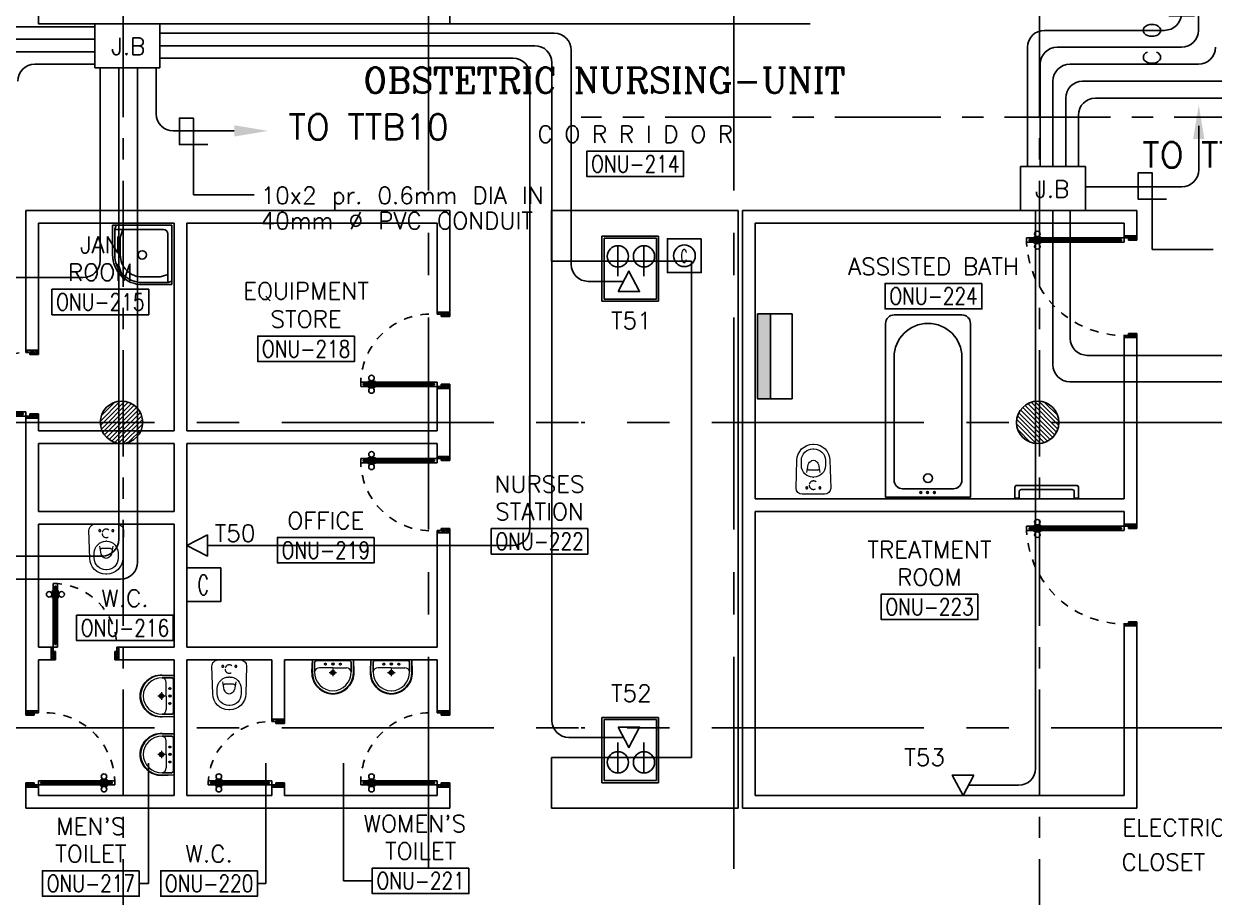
# Model space of a CAD drawing. Extents: x -0.3 to 92.6, y -1.1 to 78.4.
# Drawn here: x 17.31 to 31.34, y 14.55 to 24.85 of the extents above; entities that cross this region are included whole.
import ezdxf
from ezdxf.enums import TextEntityAlignment as Align

# ---------------------------------------------------------------- set-up
doc = ezdxf.new("R2010")
doc.units = 0
doc.header["$MEASUREMENT"] = 0
for name, pattern in [('CENTER', [2, 1.25, -0.25, 0.25, -0.25]), ('CENTERX2', [4, 2.5, -0.5, 0.5, -0.5]), ('DASHED', [0.75, 0.5, -0.25]), ('HIDDEN', [0.375, 0.25, -0.125]), ('HIDDEN2', [0.1875, 0.125, -0.0625])]:
    doc.linetypes.add(name, pattern=pattern)
doc.layers.get('0').update_dxf_attribs({"color": 11, "linetype": 'CONTINUOUS'})
for name, color, linetype in [('A-FUR-ACCES', 11, 'CONTINUOUS'), ('AXES', 11, 'CENTERX2'), ('AXES1', 11, 'CENTER'), ('COL', 11, 'CONTINUOUS'), ('COUNTER', 11, 'CONTINUOUS'), ('DOOR', 11, 'CONTINUOUS'), ('E-CO', 6, 'CONTINUOUS'), ('E-SOCKETS', 4, 'CONTINUOUS'), ('E-TEL', 4, 'CONTINUOUS'), ('E-TEXT', 2, 'CONTINUOUS'), ('E-WIRE', 4, 'CONTINUOUS'), ('FIX', 11, 'CONTINUOUS'), ('HAT', 11, 'CONTINUOUS'), ('RM-BOX', 11, 'CONTINUOUS'), ('RM-IND', 11, 'CONTINUOUS'), ('RM-NAME', 11, 'CONTINUOUS'), ('RM-NO', 11, 'CONTINUOUS'), ('WALL', 11, 'CONTINUOUS')]:
    doc.layers.add(name, color=color, linetype=linetype)
doc.styles.add('ROMANC', font='romanc', dxfattribs={"height": 0.1})
doc.styles.add('ROMANS', font='ROMANS.shx', dxfattribs={"width": 0.6})
doc.styles.get("Standard").update_dxf_attribs({"font": 'TXT.shx'})

# ---------------------------------------------------------------- blocks, each defined once
blk = doc.blocks.new('RM1')
at = {"layer": 'RM-BOX'}
blk.add_lwpolyline([(570, -200), (-570, -200), (-570, -500), (570, -500)], close=True, dxfattribs=at)
at = {"layer": 'RM-NAME', "style": 'ROMANS'}
for tag, p in [('ROOMNAME1', (0, 324)), ('ROOMNAME2', (0, 0))]:
    blk.add_attdef(tag, text='', height=200, dxfattribs=at).set_placement(p, align=Align.MIDDLE)
at = {"layer": 'RM-NO', "style": 'ROMANS', "width": 0.8}
blk.add_attdef('ROOMNO', text='', height=200, dxfattribs=at).set_placement((0, -350), align=Align.MIDDLE)
blk = doc.blocks.new('WC1')
at = {"layer": 'FIX', "lineweight": 20}
for p, q in [((-210, 204), (-538, 194)), ((-475, 141), (-538, 141)), ((-727, 5), (-727, -5)), ((-674, 5), (-674, -5)), ((-534, 24), (-540, 0)), ((-540, 0), (-534, -24)), ((-395, 76), (-490, 60)), ((-339, 5), (-339, -5)), ((-137, 0), (-137, 131)), ((-137, -131), (-137, 0)), ((-490, -60), (-395, -76)), ((-538, -141), (-475, -141)), ((-538, -194), (-210, -204)), ((-213, -204), (-210, -204))]:
    blk.add_line(p, q, dxfattribs=at)
at = {"layer": 'FIX', "linetype": 'Continuous', "lineweight": 20}
blk.add_line((-420, -47), (-420, 45), dxfattribs=at)
at = {"layer": 'FIX', "linetype": 'HIDDEN2', "lineweight": 20, "ltscale": 0.3}
blk.add_circle((-245, 0), 49.8, dxfattribs=at)
at = {"layer": 'FIX', "linetype": 'HIDDEN', "lineweight": 20, "ltscale": 0.05}
for centre in [(-213, 78), (-213, -77)]:
    blk.add_circle(centre, 11.6, dxfattribs=at)
at = {"layer": 'FIX', "lineweight": 20}
for centre, radius, start, end in [((-538, 5), 189, 90, 180), ((-538, 5), 136, 90, 180), ((-475, 5), 136, 360, 90), ((-210, 131), 73, 360, 90), ((-473, -7), 68.2, 128.9242, 152.8468), ((-464, -18), 82, 108.496, 128.9242), ((-538, -5), 189, 180, 270), ((-538, -5), 136, 180, 270), ((-473, 7), 68.2, 207.1532, 231.0758), ((-464, 18), 82, 231.0758, 251.504), ((-475, -5), 136, 270, 0), ((-210, -131), 73, 270, 0)]:
    blk.add_arc(centre, radius, start, end, dxfattribs=at)
at = {"layer": 'FIX', "linetype": 'Continuous', "lineweight": 20}
for centre, start, end in [((-443, 46), 357.6662, 91.6121), ((-442, -46), 268.3879, 2.3338)]:
    blk.add_arc(centre, 22.3, start, end, dxfattribs=at)
blk = doc.blocks.new('DOOR100')
at = {"layer": 'DOOR', "color": 0, "linetype": 'ByBlock'}
for p, q in [((-76, 1251), (-76, 1301)), ((-76, 1301), (-26, 1301)), ((-26, 1301), (-76, 1301)), ((-59, 1251), (-59, 1271)), ((-43, 1271), (-59, 1271)), ((-43, 1251), (-43, 1271)), ((-26, 1251), (-26, 1301)), ((-92, 1206), (-92, 1141)), ((-83, 1206), (-92, 1206)), ((-83, 1141), (-92, 1141)), ((-83, 1129), (-83, 1219)), ((-76, 1219), (-83, 1219)), ((-83, 1206), (-83, 1141)), ((-76, 1129), (-83, 1129)), ((-59, 1251), (-76, 1251)), ((-26, 1251), (-43, 1251)), ((-26, 1219), (-19, 1219)), ((-26, 1129), (-19, 1129)), ((-19, 1129), (-19, 1219)), ((-19, 1206), (-19, 1141)), ((-19, 1206), (-10, 1206)), ((-19, 1141), (-10, 1141)), ((-10, 1206), (-10, 1141)), ((-1201, 0), (-1201, 150)), ((-1201, 150), (-1176, 150)), ((-1201, 150), (-1201, 0)), ((-1176, 150), (-1176, 100)), ((-76, 200), (-59, 200)), ((-76, 150), (-76, 200)), ((-76, 150), (-26, 150)), ((-59, 200), (-59, 180)), ((-59, 180), (-43, 180)), ((-43, 200), (-26, 200)), ((-43, 180), (-43, 200)), ((-26, 200), (-26, 150)), ((-1, 150), (-26, 150)), ((-26, 150), (-26, 100)), ((-1, 150), (-1, 0)), ((-1151, 0), (-1201, 0)), ((-1176, 100), (-1151, 100)), ((-1151, 100), (-1151, 0)), ((-51, 100), (-51, 0)), ((-26, 100), (-51, 100)), ((-51, 0), (-1, 0))]:
    blk.add_line(p, q, dxfattribs=at)
at = {"layer": 'DOOR', "linetype": 'ByBlock'}
for p, q in [((-76, 1251), (-76, 200)), ((-59, 200), (-59, 1251)), ((-43, 200), (-43, 1251)), ((-26, 200), (-26, 1251))]:
    blk.add_line(p, q, dxfattribs=at)
at = {"layer": 'DOOR', "color": 9, "linetype": 'ByBlock'}
for p, q in [((-1151, 0), (-1201, 114)), ((-1151, 0), (-1201, 40)), ((-1151, 0), (-1164, 100)), ((-51, 0), (-1, 114)), ((-51, 0), (-38, 100)), ((-51, 0), (-1, 40))]:
    blk.add_line(p, q, dxfattribs=at)
at = {"layer": 'DOOR', "color": 0, "linetype": 'ByBlock'}
for centre in [(-125, 1174), (22, 1174)]:
    blk.add_circle(centre, 32.4, dxfattribs=at)
at = {"layer": 'DOOR', "linetype": 'HIDDEN', "ltscale": 0.5}
blk.add_arc((-27, 152), 1149, 89.961, 180.0931, dxfattribs=at)
at = {"layer": 'DOOR', "color": 9, "linetype": 'ByBlock'}
for centre, radius, start, end in [((-1151, 0), 154, 103.7142, 108.8947), ((-51, 0), 154, 71.1053, 76.2858), ((-1151, 0), 134, 100.72, 111.8402), ((-1151, 0), 94.4, 90, 121.9818), ((-1151, 0), 74.4, 90, 132.2236), ((-1151, 0), 54.4, 90, 156.7926), ((-1151, 0), 34.4, 90, 180), ((-1151, 0), 14.4, 90, 180), ((-51, 0), 94.4, 58.0182, 90), ((-51, 0), 74.4, 47.7764, 90), ((-51, 0), 54.4, 23.2074, 90), ((-51, 0), 34.4, 0, 90), ((-51, 0), 14.4, 0, 90), ((-51, 0), 134, 68.1598, 79.28), ((-51, 0), 114, 64.0838, 77.3774)]:
    blk.add_arc(centre, radius, start, end, dxfattribs=at)
blk = doc.blocks.new('LAV1')
at = {"layer": 'FIX', "linetype": 'ByBlock', "ltscale": 0.3}
for p, q in [((-280, 210), (-275, 50)), ((-245, 210), (-245, 85)), ((245, 210), (245, 85)), ((280, 210), (275, 50)), ((0, 60), (-220, 60)), ((0, 60), (220, 60))]:
    blk.add_line(p, q, dxfattribs=at)
at = {"layer": 'FIX', "linetype": 'Continuous', "lineweight": 20}
for p, q in [((-275, 210), (-275, 50)), ((275, 210), (275, 50)), ((0, 50), (-275, 50)), ((0, 50), (-252, 50)), ((0, 155), (-181, 155)), ((0, 155), (181, 155)), ((0, 50), (275, 50)), ((0, 50), (252, 50))]:
    blk.add_line(p, q, dxfattribs=at)
at = {"layer": 'FIX', "linetype": 'DASHED', "lineweight": 20, "ltscale": 0.05}
for p, q in [((50, 220), (-50, 220)), ((0, 170), (0, 270)), ((0, 170), (0, 270))]:
    blk.add_line(p, q, dxfattribs=at)
at = {"layer": 'FIX', "lineweight": 20}
for p, q in [((16, 107), (-15, 107)), ((0, 92), (0, 123))]:
    blk.add_line(p, q, dxfattribs=at)
for centre, radius in [((0, 220), 29.5), ((0, 220), 22.5), ((0, 107), 15.5)]:
    blk.add_circle(centre, radius, dxfattribs=at)
at = {"layer": 'FIX', "linetype": 'HIDDEN', "lineweight": 20, "ltscale": 0.05}
for centre in [(-100, 107), (100, 107)]:
    blk.add_circle(centre, 12.4, dxfattribs=at)
at = {"layer": 'FIX', "linetype": 'ByBlock', "ltscale": 0.3}
for centre, radius, start, end in [((7, 220), 287, 91.3776, 182.0064), ((-7, 220), 287, 357.9936, 88.6224), ((-220, 85), 24.9, 179.7021, 269.9486), ((220, 85), 24.9, 270.0514, 0.2979)]:
    blk.add_arc(centre, radius, start, end, dxfattribs=at)
at = {"layer": 'FIX', "linetype": 'Continuous', "lineweight": 20}
for centre, radius, start, end in [((8, 217), 283, 91.6988, 181.351), ((-8, 217), 283, 358.649, 88.3012), ((8, 212), 253, 91.7328, 180.4884), ((-8, 212), 253, 359.5116, 88.2672), ((-179, 222), 66.9, 190.2006, 268.0786), ((179, 222), 66.9, 271.9214, 349.7994)]:
    blk.add_arc(centre, radius, start, end, dxfattribs=at)
blk = doc.blocks.new('DOOR90')
at = {"layer": 'DOOR', "linetype": 'ByBlock'}
for p, q in [((0, 0), (-150, 0)), ((-200, -25), (-1000, -25)), ((-200, -42), (-1000, -42)), ((-200, -58), (-1000, -58)), ((-1000, -75), (-200, -75))]:
    blk.add_line(p, q, dxfattribs=at)
at = {"layer": 'DOOR', "color": 0, "linetype": 'ByBlock'}
for p, q in [((-150, 0), (-150, -25)), ((-150, 0), (0, 0)), ((0, -50), (0, 0)), ((-1050, -25), (-1050, -75)), ((-1050, -75), (-1050, -25)), ((-1000, -25), (-1050, -25)), ((-1000, -75), (-1050, -75)), ((-1020, -42), (-1020, -58)), ((-1000, -42), (-1020, -42)), ((-1000, -58), (-1020, -58)), ((-1000, -25), (-1000, -42)), ((-1000, -58), (-1000, -75)), ((-968, -25), (-968, -18)), ((-878, -18), (-968, -18)), ((-968, -75), (-968, -82)), ((-878, -82), (-968, -82)), ((-955, -18), (-955, -9)), ((-955, -9), (-890, -9)), ((-955, -18), (-890, -18)), ((-955, -82), (-955, -91)), ((-955, -82), (-890, -82)), ((-955, -91), (-890, -91)), ((-890, -18), (-890, -9)), ((-890, -82), (-890, -91)), ((-878, -25), (-878, -18)), ((-878, -75), (-878, -82)), ((-200, -42), (-200, -25)), ((-200, -25), (-150, -25)), ((-180, -42), (-200, -42)), ((-200, -75), (-200, -58)), ((-200, -58), (-180, -58)), ((-150, -75), (-200, -75)), ((-180, -58), (-180, -42)), ((-150, -75), (-150, -25)), ((-150, -25), (-100, -25)), ((-100, -25), (-100, -50)), ((-100, -50), (0, -50)), ((-150, -900), (-150, -875)), ((-150, -875), (-100, -875)), ((0, -900), (-150, -900)), ((-150, -900), (0, -900)), ((-100, -850), (0, -850)), ((-100, -875), (-100, -850)), ((0, -850), (0, -900))]:
    blk.add_line(p, q, dxfattribs=at)
at = {"layer": 'DOOR', "color": 9, "linetype": 'ByBlock'}
for p, q in [((0, -50), (-114, 0)), ((0, -50), (-40, 0)), ((0, -50), (-100, -37)), ((0, -850), (-114, -900)), ((0, -850), (-100, -863)), ((0, -850), (-40, -900))]:
    blk.add_line(p, q, dxfattribs=at)
at = {"layer": 'DOOR', "color": 0, "linetype": 'ByBlock'}
for centre in [(-923, 24), (-923, -124)]:
    blk.add_circle(centre, 32.4, dxfattribs=at)
at = {"layer": 'DOOR', "color": 9, "linetype": 'ByBlock'}
for centre, radius, start, end in [((0, -50), 74.4, 137.7764, 180), ((0, -50), 54.4, 113.2074, 180), ((0, -50), 154, 161.1053, 166.2858), ((0, -50), 134, 158.1598, 169.28), ((0, -50), 114, 154.0838, 167.3774), ((0, -50), 94.4, 148.0182, 180), ((0, -50), 34.4, 90, 180), ((0, -50), 14.4, 90, 180), ((0, -850), 154, 193.7142, 198.8947), ((0, -850), 134, 190.72, 201.8402), ((0, -850), 94.4, 180, 211.9818), ((0, -850), 74.4, 180, 222.2236), ((0, -850), 54.4, 180, 246.7926), ((0, -850), 34.4, 180, 270), ((0, -850), 14.4, 180, 270)]:
    blk.add_arc(centre, radius, start, end, dxfattribs=at)
at = {"layer": 'DOOR', "linetype": 'HIDDEN', "ltscale": 0.5}
blk.add_arc((-222, -50), 828, 178.2701, 275.003, dxfattribs=at)
blk = doc.blocks.new('DOOR80')
at = {"layer": 'DOOR', "color": 0, "linetype": 'ByBlock'}
for p, q in [((-75, 850), (-75, 900)), ((-75, 900), (-25, 900)), ((-25, 900), (-75, 900)), ((-58, 850), (-75, 850)), ((-58, 850), (-58, 870)), ((-42, 870), (-58, 870)), ((-42, 850), (-42, 870)), ((-25, 850), (-42, 850)), ((-25, 850), (-25, 900)), ((-91, 805), (-91, 740)), ((-82, 805), (-91, 805)), ((-82, 740), (-91, 740)), ((-82, 728), (-82, 818)), ((-75, 818), (-82, 818)), ((-82, 805), (-82, 740)), ((-75, 728), (-82, 728)), ((-25, 818), (-18, 818)), ((-25, 728), (-18, 728)), ((-18, 728), (-18, 818)), ((-18, 805), (-18, 740)), ((-18, 805), (-9, 805)), ((-18, 740), (-9, 740)), ((-9, 805), (-9, 740)), ((-800, 150), (-800, 0)), ((-800, 150), (-775, 150)), ((-800, 0), (-800, 150)), ((-775, 150), (-775, 100)), ((-75, 200), (-58, 200)), ((-75, 150), (-75, 200)), ((-75, 150), (-25, 150)), ((-58, 200), (-58, 180)), ((-58, 180), (-42, 180)), ((-42, 200), (-25, 200)), ((-42, 180), (-42, 200)), ((-25, 200), (-25, 150)), ((0, 150), (-25, 150)), ((-25, 150), (-25, 100)), ((0, 0), (0, 150)), ((0, 150), (0, 0)), ((-750, 0), (-800, 0)), ((-775, 100), (-750, 100)), ((-750, 100), (-750, 0)), ((-50, 100), (-50, 0)), ((-25, 100), (-50, 100)), ((-50, 0), (0, 0))]:
    blk.add_line(p, q, dxfattribs=at)
at = {"layer": 'DOOR', "linetype": 'ByBlock'}
for p, q in [((-75, 850), (-75, 200)), ((-58, 200), (-58, 850)), ((-42, 200), (-42, 850)), ((-25, 200), (-25, 850))]:
    blk.add_line(p, q, dxfattribs=at)
at = {"layer": 'DOOR', "color": 9, "linetype": 'ByBlock'}
for p, q in [((-750, 0), (-800, 114)), ((-750, 0), (-800, 40)), ((-750, 0), (-763, 100)), ((-50, 0), (0, 114)), ((-50, 0), (-37, 100)), ((-50, 0), (0, 40))]:
    blk.add_line(p, q, dxfattribs=at)
at = {"layer": 'DOOR', "color": 0, "linetype": 'ByBlock'}
for centre in [(-124, 773), (24, 773)]:
    blk.add_circle(centre, 32.4, dxfattribs=at)
at = {"layer": 'DOOR', "linetype": 'HIDDEN', "ltscale": 0.5}
blk.add_arc((-25, 150), 750, 90, 180, dxfattribs=at)
at = {"layer": 'DOOR', "color": 9, "linetype": 'ByBlock'}
for centre, radius, start, end in [((-750, 0), 154, 103.7142, 108.8947), ((-50, 0), 154, 71.1053, 76.2858), ((-750, 0), 134, 100.72, 111.8402), ((-750, 0), 94.4, 90, 121.9818), ((-750, 0), 74.4, 90, 132.2236), ((-750, 0), 54.4, 90, 156.7926), ((-750, 0), 34.4, 90, 180), ((-750, 0), 14.4, 90, 180), ((-50, 0), 94.4, 58.0182, 90), ((-50, 0), 74.4, 47.7764, 90), ((-50, 0), 54.4, 23.2074, 90), ((-50, 0), 34.4, 0, 90), ((-50, 0), 14.4, 0, 90), ((-50, 0), 134, 68.1598, 79.28), ((-50, 0), 114, 64.0838, 77.3774)]:
    blk.add_arc(centre, radius, start, end, dxfattribs=at)
blk = doc.blocks.new('JAN-001')
for p, q in [((730, -30), (30, -30)), ((30, -30), (30, -730)), ((80, -130), (80, -705)), ((705, -80), (130, -80)), ((610, -80), (635, -152)), ((688, -30), (704, -76)), ((705, -380), (705, -84)), ((730, -380), (730, -30)), ((640, -380), (640, -184)), ((30, -688), (76, -704)), ((80, -610), (152, -635)), ((184, -640), (380, -640)), ((30, -730), (380, -730)), ((84, -705), (380, -705))]:
    blk.add_line(p, q)
blk.add_circle((380, -380), 50)
for centre, radius, start, end in [((130, -130), 50, 90, 180), ((680, -84), 25, 0, 19.0039), ((540, -184), 100, 0, 19.0039), ((380, -380), 350, 270, 0), ((380, -380), 325, 270, 0), ((380, -380), 260, 270, 0), ((184, -540), 100, 250.9961, 270), ((84, -680), 25, 250.9961, 270)]:
    blk.add_arc(centre, radius, start, end)
blk = doc.blocks.new('BTUB1')
at = {"layer": 'FIX'}
for points in [[(-500, -25), (-500, -2075, 0.414214), (-400, -2175), (400, -2175, 0.414214), (500, -2075), (500, -25)], [(-400, -1675, 1), (400, -1675), (400, -225, 0.414214), (300, -125), (-300, -125, 0.414214), (-400, -225)]]:
    blk.add_lwpolyline(points, format="xyb", close=True, dxfattribs=at)
for centre, radius in [((-75, -81), 11), ((5, -81), 11), ((85, -81), 11), ((0, -250), 52.2)]:
    blk.add_circle(centre, radius, dxfattribs=at)

msp = doc.modelspace()

# ---------------------------------------------------------------- hatches: boundary and pattern name
at = {"layer": 'A-FUR-ACCES'}
msp.add_hatch(color=11, dxfattribs=at).paths.add_polyline_path([(25.9608, 21.4297), (26.1108, 21.4297), (26.1108, 20.4297), (25.9608, 20.4297)])
at = {"layer": 'HAT'}
h = msp.add_hatch(dxfattribs=at)
h.set_pattern_fill('ANSI31', color=256, scale=0.3, style=0)
h.set_pattern_definition([(45, (-42.778644, -23.483337), (-0.026516504, 0.026516504), [])])
h.paths.add_polyline_path([(18.2117, 20.1511), (18.4617, 20.1511), (18.4617, 20.4011, 0.4142136)])
h.paths.add_polyline_path([(18.4617, 20.4011), (18.4617, 20.1511), (18.7117, 20.1511, 0.4142136)])
h.paths.add_polyline_path([(18.7117, 20.1511), (18.4617, 20.1511), (18.4617, 19.9011, 0.4142136)])
h.paths.add_polyline_path([(18.4617, 20.1511), (18.2117, 20.1511, 0.4142136), (18.4617, 19.9011)])
h = msp.add_hatch(dxfattribs=at)
h.set_pattern_fill('ANSI31', color=256, scale=0.3, style=0)
h.set_pattern_definition([(135, (90.503055, -23.484444), (0.026516504, 0.026516504), [])])
h.paths.add_polyline_path([(29.5128, 20.15), (29.2628, 20.15), (29.2628, 20.4, -0.4142136)])
h.paths.add_polyline_path([(29.2628, 20.4), (29.2628, 20.15), (29.0128, 20.15, -0.4142136)])
h.paths.add_polyline_path([(29.0128, 20.15), (29.2628, 20.15), (29.2628, 19.9, -0.4142136)])
h.paths.add_polyline_path([(29.2628, 20.15), (29.5128, 20.15, -0.4142136), (29.2628, 19.9)])

# ---------------------------------------------------------------- linework, layer by layer
at = {"layer": 'A-FUR-ACCES', "color": 11}
msp.add_line((26.1108, 21.4297), (26.1108, 20.4297), dxfattribs=at)
msp.add_lwpolyline([(25.9577, 21.4297), (26.3661, 21.4297), (26.3661, 20.4297), (25.9577, 20.4297)], close=True, dxfattribs=at)
at = {"layer": 'A-FUR-ACCES'}
msp.add_lwpolyline([(29.6687, 19.3578), (29.0687, 19.3578, 0.4142136), (29.0437, 19.3328), (29.0437, 19.2578), (28.9937, 19.2578), (28.9937, 19.3828, -0.4142136), (29.0187, 19.4078), (29.7187, 19.4078, -0.4142136), (29.7437, 19.3828), (29.7437, 19.2578), (29.6937, 19.2578), (29.6937, 19.3328, 0.4142136)], format="xyb", close=True, dxfattribs=at)
at = {"layer": 'AXES'}
for p, q in [((22.0817, -1.1143), (22.0817, 77.6984)), ((25.6817, -1.1143), (25.6817, 77.6984)), ((0.35, 20.15), (23.8817, 20.15)), ((91.9217, 20.15), (23.8817, 20.15)), ((0.35, 16.55), (23.8817, 16.55)), ((91.9217, 16.55), (23.8817, 16.55))]:
    msp.add_line(p, q, dxfattribs=at)
at = {"layer": 'AXES1'}
for p, q in [((18.4817, 5.75), (18.4817, 64.57)), ((29.2817, 5.75), (29.2817, 64.57)), ((82.1217, 23.75), (23.8817, 23.75))]:
    msp.add_line(p, q, dxfattribs=at)
at = {"layer": 'COL'}
msp.add_line((22.3317, 24.85), (26.5817, 24.85), dxfattribs=at)
msp.add_lwpolyline([(22.3317, 25.05), (17.4817, 25.05), (17.4817, 24.85), (22.3317, 24.85)], close=True, dxfattribs=at)
at = {"layer": 'COUNTER', "linetype": 'ByBlock'}
for p, q in [((23.5317, 22.05), (23.5317, 22.65)), ((25.7317, 22.65), (23.5317, 22.65)), ((25.7317, 22.65), (25.7317, 15.6)), ((25.7817, 15.6), (25.7817, 22.65)), ((25.7817, 15.6), (25.7817, 22.65)), ((25.1817, 22.05), (23.5317, 22.05)), ((25.1817, 22.05), (25.1817, 16.2)), ((25.1817, 16.2), (23.5317, 16.2)), ((23.5317, 16.2), (23.5317, 15.6)), ((25.7317, 15.6), (23.5317, 15.6))]:
    msp.add_line(p, q, dxfattribs=at)
at = {"layer": 'E-CO', "color": 4}
for points in [[(25.2968, 22.3163), (24.8968, 22.3163), (24.8968, 21.9163), (25.2968, 21.9163)], [(19.6317, 18.4373), (19.2317, 18.4373), (19.2317, 18.0373), (19.6317, 18.0373)]]:
    msp.add_lwpolyline(points, close=True, dxfattribs=at)
at = {"layer": 'E-SOCKETS'}
for p, q in [((24.7921, 22.348), (24.1247, 22.348)), ((24.1247, 22.348), (24.1247, 21.5783)), ((24.7921, 21.5783), (24.7921, 22.348)), ((24.3132, 22.2327), (24.3132, 21.8744)), ((24.6209, 22.2327), (24.6209, 21.8744)), ((24.1247, 21.5783), (24.7921, 21.5783)), ((24.1247, 16.6717), (24.7921, 16.6717)), ((24.1247, 15.902), (24.1247, 16.6717)), ((24.7921, 16.6717), (24.7921, 15.902)), ((24.3132, 16.0173), (24.3132, 16.3756)), ((24.6209, 16.0173), (24.6209, 16.3756)), ((24.7921, 15.902), (24.1247, 15.902))]:
    msp.add_line(p, q, dxfattribs=at)
at = {"layer": 'E-SOCKETS', "color": 8}
for p, q in [((24.7671, 22.323), (24.1497, 22.323)), ((24.1497, 22.323), (24.1497, 21.6033)), ((24.7671, 21.6033), (24.7671, 22.323)), ((24.1497, 21.6033), (24.7671, 21.6033)), ((24.1497, 16.6467), (24.7671, 16.6467)), ((24.1497, 15.927), (24.1497, 16.6467)), ((24.7671, 16.6467), (24.7671, 15.927)), ((24.7671, 15.927), (24.1497, 15.927))]:
    msp.add_line(p, q, dxfattribs=at)
at = {"layer": 'E-SOCKETS'}
for points in [[(24.3162, 21.6923), (24.5688, 21.6923), (24.4425, 21.9345), (24.4425, 21.9345)], [(24.3162, 16.5577), (24.5688, 16.5577), (24.4425, 16.3155), (24.4425, 16.3155)]]:
    msp.add_lwpolyline(points, close=True, dxfattribs=at)
for centre in [(24.3132, 22.1077), (24.6209, 22.1077), (24.3132, 16.1423), (24.6209, 16.1423)]:
    msp.add_circle(centre, 0.125, dxfattribs=at)
at = {"layer": 'E-TEL', "color": 4}
for p, q in [((18.9147, 24.85), (18.1486, 24.85)), ((18.1486, 24.3321), (18.1486, 24.85)), ((18.9147, 24.85), (18.1486, 24.85)), ((18.9147, 24.3321), (18.9147, 24.85)), ((18.9147, 24.3321), (18.9147, 24.85)), ((18.9147, 24.3321), (18.1486, 24.3321)), ((18.9147, 24.3321), (18.1486, 24.3321)), ((29.0591, 23.1679), (29.8253, 23.1679)), ((29.0591, 22.65), (29.0591, 23.1679)), ((29.8253, 22.65), (29.8253, 23.1679)), ((29.0591, 22.65), (29.8253, 22.65)), ((19.2317, 18.7), (19.4738, 18.8263)), ((19.4738, 18.8263), (19.4738, 18.5737)), ((19.2317, 18.7), (19.2317, 18.7)), ((19.4738, 18.5737), (19.2317, 18.7))]:
    msp.add_line(p, q, dxfattribs=at)
for points in [[(19.4738, 18.8263), (19.4738, 18.5737), (19.2317, 18.7), (19.2317, 18.7)], [(28.5079, 15.9922), (28.2554, 15.9922), (28.3817, 15.75), (28.3817, 15.75)]]:
    msp.add_lwpolyline(points, close=True, dxfattribs=at)
at = {"layer": 'E-TEXT', "color": 11}
for p, q in [((19.3088, 22.8325), (20.0271, 22.8325)), ((30.6108, 22.1886), (31.3291, 22.1886))]:
    msp.add_line(p, q, dxfattribs=at)
for points in [[(19.3088, 22.8325), (19.3088, 23.7384), (19.1448, 23.7384), (19.1448, 23.4254), (19.4803, 23.4254)], [(30.6108, 22.1886), (30.6108, 23.0946), (30.4468, 23.0946), (30.4468, 22.7816), (30.7823, 22.7816)]]:
    msp.add_lwpolyline(points, dxfattribs=at)
at = {"layer": 'E-WIRE', "color": 4, "linetype": 'ByBlock'}
for p, q in [((31.1567, 24.773), (31.1567, 30.6045)), ((18.2103, 24.3321), (18.2103, 22.0576)), ((18.2103, 24.3321), (18.2103, 22.0576)), ((18.4306, 24.3321), (18.4306, 18.7722)), ((18.4306, 24.3321), (18.4306, 18.7722)), ((18.6508, 24.3321), (18.6508, 18.5026)), ((18.6508, 24.3321), (18.6508, 18.5026)), ((18.8711, 24.3321), (18.8711, 23.7868)), ((29.8253, 22.9288), (30.9608, 22.9288)), ((18.0103, 21.8576), (11.5828, 21.8576)), ((18.2306, 18.5722), (9.1828, 18.5722)), ((18.4508, 18.3026), (11.5828, 18.3026))]:
    msp.add_line(p, q, dxfattribs=at)
at = {"layer": 'E-WIRE', "color": 4}
for p, q in [((18.1486, 24.8158), (9.1828, 24.8158)), ((18.9147, 24.7383), (23.5634, 24.7383)), ((18.9147, 24.7383), (23.5634, 24.7383)), ((29.3422, 24.773), (30.7567, 24.773)), ((18.1486, 24.6686), (9.1828, 24.6686)), ((18.9147, 24.5911), (23.3348, 24.5911)), ((18.9147, 24.5911), (23.3348, 24.5911)), ((29.4922, 24.573), (30.9567, 24.573)), ((18.1486, 24.5213), (11.5828, 24.5213)), ((18.9147, 24.4438), (23.0768, 24.4438)), ((18.9147, 24.4438), (23.0768, 24.4438)), ((23.7634, 22.0134), (23.7634, 24.5383)), ((18.1486, 24.3741), (17.4385, 24.3741)), ((23.5348, 24.3911), (23.5348, 16.8414)), ((23.5348, 24.3911), (23.5348, 16.6366)), ((29.6422, 24.373), (31.1567, 24.373)), ((23.2768, 24.2438), (23.2768, 18.9)), ((23.2768, 24.2438), (23.2768, 18.9)), ((29.7922, 24.173), (38.5805, 24.173)), ((29.9422, 23.973), (36.1805, 23.973)), ((19.7903, 23.5868), (19.0711, 23.5868)), ((31.1608, 23.648), (31.1608, 23.1288)), ((29.2377, 22.65), (29.2377, 16.0711)), ((29.4422, 22.65), (29.4422, 20.8303)), ((29.6467, 22.65), (29.6467, 21.1409)), ((29.8467, 20.9409), (38.5805, 20.9409)), ((29.6422, 20.6303), (36.1805, 20.6303)), ((19.4738, 18.7), (23.0768, 18.7)), ((19.4738, 18.7), (23.0768, 18.7))]:
    msp.add_line(p, q, dxfattribs=at)
at = {"layer": 'E-WIRE', "linetype": 'Continuous'}
for p, q in [((29.1422, 23.1679), (29.1422, 24.573)), ((29.2922, 23.1679), (29.2922, 24.373)), ((29.4422, 23.1679), (29.4422, 24.173)), ((29.5922, 23.1679), (29.5922, 23.973)), ((29.7422, 23.1679), (29.7422, 23.773)), ((24.3794, 21.8134), (23.9634, 21.8134)), ((24.3794, 16.4366), (23.7348, 16.4366)), ((28.4448, 15.8711), (29.0377, 15.8711))]:
    msp.add_line(p, q, dxfattribs=at)
at = {"layer": 'E-WIRE'}
msp.add_circle((25.0968, 22.1149), 0.128, dxfattribs=at)
at = {"layer": 'E-WIRE', "color": 4, "linetype": 'Continuous'}
for centre in [(30.7567, 24.973), (30.9567, 24.773), (31.1567, 24.573), (30.9608, 23.1288)]:
    msp.add_arc(centre, 0.2, 270, 0, dxfattribs=at)
at = {"layer": 'E-WIRE', "color": 4}
for centre, start, end in [((23.5634, 24.5383), 0, 90), ((23.5634, 24.5383), 0, 90), ((23.3348, 24.3911), 0, 90), ((23.3348, 24.3911), 0, 90), ((23.0768, 24.2438), 0, 90), ((23.0768, 24.2438), 0, 90), ((17.4385, 24.1741), 90, 180), ((19.0711, 23.7868), 180, 270), ((29.8467, 21.1409), 180, 270), ((29.6422, 20.8303), 180, 270), ((23.0768, 18.9), 270, 0), ((23.0768, 18.9), 270, 0)]:
    msp.add_arc(centre, 0.2, start, end, dxfattribs=at)
at = {"layer": 'E-WIRE', "linetype": 'Continuous'}
for centre, start, end in [((29.3422, 24.573), 90, 180), ((29.4922, 24.373), 90, 180), ((29.6422, 24.173), 90, 180), ((29.7922, 23.973), 90, 180), ((29.9422, 23.773), 90, 180), ((23.9634, 22.0134), 180, 270), ((23.7348, 16.6366), 180, 270), ((29.0377, 16.0711), 270, 0)]:
    msp.add_arc(centre, 0.2, start, end, dxfattribs=at)
at = {"layer": 'E-WIRE', "color": 4, "linetype": 'ByBlock'}
for centre in [(18.0103, 22.0576), (18.2306, 18.7722), (18.4508, 18.5026)]:
    msp.add_arc(centre, 0.2, 270, 0, dxfattribs=at)
at = {"layer": 'E-WIRE', "color": 4}
for points in [[(31.0941, 23.4914), (31.2274, 23.4914), (31.1608, 23.8914)], [(19.7903, 23.6535), (19.7903, 23.5201), (20.1903, 23.5868)]]:
    msp.add_solid(points, dxfattribs=at)
at = {"layer": 'RM-IND'}
for p, q in [((18.7779, 14.7136), (18.7779, 16.1307)), ((20.1629, 14.7136), (20.1629, 16.1307)), ((21.0776, 14.7452), (21.0776, 16.1307)), ((21.418, 14.7452), (21.0776, 14.7452)), ((18.6697, 14.7136), (18.7779, 14.7136)), ((20.0642, 14.7136), (20.1629, 14.7136))]:
    msp.add_line(p, q, dxfattribs=at)
at = {"layer": 'WALL'}
for p, q in [((22.3317, 24.85), (26.2817, 24.85)), ((23.8817, 24.85), (26.2817, 24.85)), ((17.3317, 22.65), (17.3317, 21)), ((17.3317, 22.65), (22.3317, 22.65)), ((25.7817, 22.65), (30.4317, 22.65)), ((17.4817, 22.5), (17.4817, 21)), ((17.4817, 22.5), (19.0817, 22.5)), ((19.0817, 22.5), (19.0817, 20.05)), ((19.2317, 22.5), (22.1817, 22.5)), ((19.2317, 22.5), (19.2317, 20.05)), ((30.2817, 22.5), (25.9317, 22.5)), ((17.3317, 21), (17.4817, 21)), ((17.3317, 20.2), (17.4817, 20.2)), ((17.3317, 20.2), (17.3317, 16.75)), ((17.4817, 20.2), (17.4817, 20.05)), ((17.4817, 20.05), (19.0817, 20.05)), ((19.2317, 20.05), (22.1817, 20.05)), ((17.4817, 19.9), (17.4817, 19.1)), ((17.4817, 19.9), (19.0817, 19.9)), ((19.0817, 19.9), (19.0817, 19.1)), ((19.2317, 19.9), (19.2317, 17.5)), ((19.2317, 19.9), (22.1817, 19.9)), ((22.1817, 19.75), (22.3317, 19.75)), ((17.4817, 19.1), (19.0817, 19.1)), ((17.4817, 18.95), (17.4817, 17.5)), ((17.4817, 18.95), (19.0817, 18.95)), ((19.0817, 18.95), (19.0817, 17.5)), ((22.1817, 18.85), (22.3317, 18.85)), ((17.4817, 17.35), (17.4817, 16.75)), ((19.0817, 17.35), (19.0817, 15.75)), ((19.2317, 17.35), (19.2317, 15.75)), ((20.2317, 17.35), (20.2317, 16.65)), ((20.3817, 17.35), (20.3817, 16.65)), ((17.3317, 15.85), (17.3317, 15.6)), ((17.4817, 15.85), (17.4817, 15.75)), ((20.2317, 15.85), (20.2317, 15.75)), ((20.3817, 15.85), (20.3817, 15.75))]:
    msp.add_line(p, q, dxfattribs=at)
at = {"layer": 'WALL', "linetype": 'ByBlock'}
for p, q in [((22.3317, 22.65), (22.3317, 21.45)), ((25.7817, 22.65), (25.7817, 15.6)), ((25.7817, 22.65), (25.7817, 15.6)), ((30.4317, 22.65), (30.4317, 22.35)), ((22.1817, 22.5), (22.1817, 21.45)), ((25.9317, 22.5), (25.9317, 19.25)), ((30.2817, 22.5), (30.2817, 22.35)), ((30.4317, 22.35), (30.2817, 22.35)), ((22.3317, 21.45), (22.1817, 21.45)), ((30.4317, 21.15), (30.2817, 21.15)), ((30.2817, 21.15), (30.2817, 19.25)), ((30.4317, 21.15), (30.4317, 18.95)), ((22.3317, 20.55), (22.1817, 20.55)), ((22.1817, 20.55), (22.1817, 20.05)), ((22.3317, 20.55), (22.3317, 19.75)), ((22.1817, 19.9), (22.1817, 19.75)), ((25.9317, 19.25), (30.2817, 19.25)), ((25.9317, 19.1), (25.9317, 15.75)), ((25.9317, 19.1), (30.2817, 19.1)), ((30.2817, 19.1), (30.2817, 18.95)), ((30.4317, 18.95), (30.2817, 18.95)), ((22.1817, 18.85), (22.1817, 17.5)), ((22.3317, 18.85), (22.3317, 16.75)), ((30.2817, 17.75), (30.2817, 15.75)), ((30.4317, 17.75), (30.2817, 17.75)), ((30.4317, 17.75), (30.4317, 15.6)), ((17.4817, 17.5), (17.6317, 17.5)), ((17.6317, 17.35), (17.6317, 17.5)), ((18.4317, 17.35), (18.4317, 17.5)), ((18.4317, 17.5), (19.0817, 17.5)), ((19.2317, 17.5), (22.1817, 17.5)), ((17.4817, 17.35), (17.6317, 17.35)), ((18.4317, 17.35), (19.0817, 17.35)), ((19.2317, 17.35), (20.2317, 17.35)), ((20.3817, 17.35), (22.1817, 17.35)), ((22.1817, 17.35), (22.1817, 16.75)), ((17.4817, 16.75), (17.3317, 16.75)), ((22.1817, 16.75), (22.3317, 16.75)), ((20.3817, 16.65), (20.2317, 16.65)), ((17.4817, 15.85), (17.3317, 15.85)), ((17.4817, 15.75), (19.0817, 15.75)), ((19.2317, 15.75), (20.2317, 15.75)), ((20.3817, 15.85), (20.2317, 15.85)), ((20.3817, 15.75), (22.1817, 15.75)), ((22.1817, 15.85), (22.3317, 15.85)), ((22.1817, 15.85), (22.1817, 15.75)), ((22.3317, 15.85), (22.3317, 15.6)), ((25.9317, 15.75), (30.2817, 15.75)), ((17.3317, 15.6), (22.3317, 15.6)), ((25.7817, 15.6), (30.4317, 15.6))]:
    msp.add_line(p, q, dxfattribs=at)
at = {"layer": 'WALL'}
for centre in [(18.4617, 20.1511), (29.2628, 20.15)]:
    msp.add_circle(centre, 0.25, dxfattribs=at)

# ---------------------------------------------------------------- block references
at = {"layer": 'DOOR', "color": 0, "linetype": 'ByBlock', "xscale": 0.001, "yscale": 0.001, "zscale": 0.001}
for p, rotation in [((30.4317, 22.3511), 90), ((30.4317, 18.9511), 89.99999999999999)]:
    msp.add_blockref('DOOR100', p, dxfattribs=dict(at, rotation=rotation))
at = {"layer": 'DOOR', "color": 0, "linetype": 'Continuous', "yscale": 0.001, "zscale": 0.001}
for name, p, xscale, rotation in [('DOOR90', (22.3317, 20.55), -0.001, 180), ('DOOR80', (17.4817, 20.2), -0.001, 90), ('DOOR90', (17.3317, 15.85), 0.001, 180), ('DOOR90', (22.3317, 15.85), -0.001, 180), ('DOOR80', (20.3817, 15.85), -0.001, 90)]:
    msp.add_blockref(name, p, dxfattribs=dict(at, xscale=xscale, rotation=rotation))
for name, p, xscale in [('DOOR90', (22.3317, 19.75), 0.001), ('DOOR80', (17.6317, 17.35), -0.001)]:
    msp.add_blockref(name, p, dxfattribs=dict(at, xscale=xscale))
at = {"layer": 'FIX'}
for name, p, xscale, yscale, zscale, rotation in [('JAN-001', (19.0866, 22.505), 0.001, 0.001, 0.001, 270), ('BTUB1', (27.9692, 19.243), 0.001, 0.001, 0.001, 180), ('WC1', (26.6179, 19.1651), -0.001, 0.001, 0.001, 90), ('WC1', (18.2817, 19.087), -0.001, 0.001, 0.001, 270), ('WC1', (19.7317, 17.487), -0.001, 0.001, 0.001, 270), ('LAV1', (20.9533, 17.394), 0.0008799999997863779, 0.0008799999997863779, 0.00087999999978, 180), ('LAV1', (21.6423, 17.394), 0.0008799999997863779, 0.0008799999997863779, 0.00087999999978, 180), ('LAV1', (19.1257, 16.924), 0.0008799999997863779, 0.0008799999997863779, 0.00087999999978, 89.99999999999999), ('LAV1', (19.1257, 16.235), 0.0008799999997863779, 0.0008799999997863779, 0.00087999999978, 89.99999999999999)]:
    msp.add_blockref(name, p, dxfattribs=dict(at, xscale=xscale, yscale=yscale, zscale=zscale, rotation=rotation))
at = {"layer": 'RM-NO', "xscale": 0.001, "yscale": 0.001, "zscale": 0.001, "rotation": 90}
msp.add_blockref('RM1', (30.6094, 25.5141), dxfattribs=at).add_auto_attribs({'ROOMNO': 'ONU-225', 'ROOMNAME2': 'C O R R I D O R'})
at = {"layer": 'RM-NO', "xscale": 0.001, "yscale": 0.001, "zscale": 0.001}
for p, values in [((24.5183, 23.5482), {'ROOMNO': 'ONU-214', 'ROOMNAME2': 'C O R R I D O R'}), ((18.2117, 21.9199), {'ROOMNO': 'ONU-215', 'ROOMNAME2': 'ROOM', 'ROOMNAME1': 'JAN'}), ((28.0338, 21.9892), {'ROOMNO': 'ONU-224', 'ROOMNAME2': 'ASSISTED BATH'}), ((20.6376, 21.3672), {'ROOMNO': 'ONU-218', 'ROOMNAME2': 'STORE', 'ROOMNAME1': 'EQUIPMENT'}), ((23.3896, 19.0978), {'ROOMNO': 'ONU-222', 'ROOMNAME2': 'STATION', 'ROOMNAME1': 'NURSES'}), ((20.8697, 18.9932), {'ROOMNO': 'ONU-219', 'ROOMNAME2': 'OFFICE'}), ((27.9873, 18.3255), {'ROOMNO': 'ONU-223', 'ROOMNAME2': 'ROOM', 'ROOMNAME1': 'TREATMENT'}), ((18.5021, 18.077), {'ROOMNO': 'ONU-216', 'ROOMNAME2': 'W.C.'}), ((18.0998, 15.0636), {'ROOMNO': 'ONU-217', 'ROOMNAME2': 'TOILET', 'ROOMNAME1': "MEN'S"}), ((21.9878, 15.0952), {'ROOMNO': 'ONU-221', 'ROOMNAME2': 'TOILET', 'ROOMNAME1': "WOMEN'S "}), ((19.4943, 15.0636), {'ROOMNO': 'ONU-220', 'ROOMNAME2': 'W.C.'})]:
    msp.add_blockref('RM1', p, dxfattribs=at).add_auto_attribs(values)

# ---------------------------------------------------------------- texts
at = {"layer": 'E-CO', "color": 2, "style": 'ROMANS', "width": 0.6}
for height, p in [(0.1536, (25.0516, 22.0356)), (0.24, (19.36, 18.1145))]:
    msp.add_text('C', height=height, dxfattribs=at).set_placement(p)
at = {"layer": 'E-TEL', "color": 4, "style": 'ROMANS'}
for p in [(20.4292, 23.4845, -2.4), (30.4948, 23.1538, -2.4)]:
    msp.add_text('TO TTB10', height=0.3, dxfattribs=at).set_placement(p)
at = {"layer": 'E-TEXT', "color": 4}
for s, p in [('J.B', (18.5409, 24.5841)), ('J.B', (29.433, 22.9019)), ('T51', (24.4715, 21.3506)), ('T50', (19.7998, 18.8435)), ('T52', (24.4715, 16.957)), ('T53', (27.9284, 16.2024))]:
    msp.add_text(s, height=0.2, dxfattribs=at).set_placement(p, align=Align.MIDDLE)
for s, p in [('10x2 pr. 0.6mm DIA IN', (20.1023, 22.7261, -2.4)), ('40mm %%C PVC CONDUIT', (20.1023, 22.4281, -2.4))]:
    msp.add_text(s, height=0.2, dxfattribs=at).set_placement(p)
at = {"layer": 'E-TEXT', "color": 4, "style": 'ROMANS'}
for s, p in [('ELECTRICAL', (30.2602, 15.2731)), ('CLOSET', (30.2509, 14.8648))]:
    msp.add_text(s, height=0.2, dxfattribs=at).set_placement(p)
at = {"layer": 'RM-NO', "style": 'ROMANC'}
msp.add_text('OBSTETRIC NURSING-UNIT', height=0.3, dxfattribs=at).set_placement((24.153, 24.1848), align=Align.MIDDLE)

doc.saveas('drawing.dxf')
